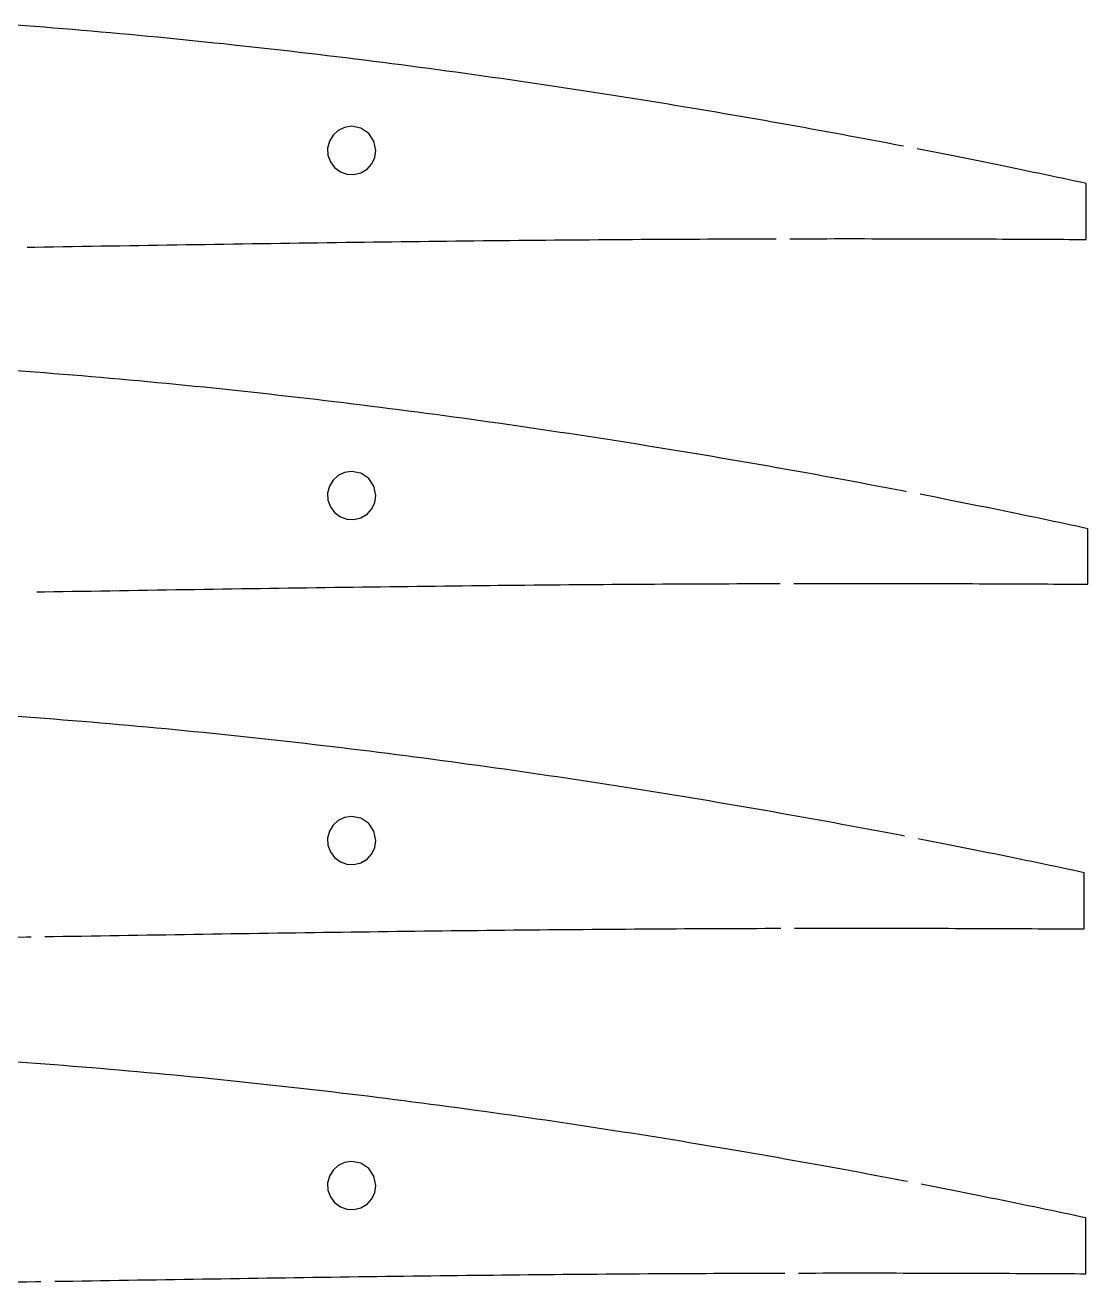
# Model space of a CAD drawing. Extents: x 14 to 532, y 10 to 1018.
# Drawn here: x 172.6 to 326.8, y 833.8 to 1016 of the extents above; entities that cross this region are included whole.
import ezdxf

# ---------------------------------------------------------------- set-up
doc = ezdxf.new("R2010")
doc.units = 0

msp = doc.modelspace()

# ---------------------------------------------------------------- linework, layer by layer
at = {"layer": 'Layer 1', "color": 7}
for points in [[(300.077, 998.4666), (299.695, 998.5402), (298.6534, 998.7401), (297.6048, 998.9404), (296.5492, 999.141), (295.4867, 999.3421), (294.4175, 999.5434), (293.3414, 999.7451), (292.2587, 999.947), (291.1694, 1000.1491), (290.0735, 1000.3515), (288.9712, 1000.554), (287.8624, 1000.7567), (286.7473, 1000.9595), (285.6259, 1001.1624), (284.4983, 1001.3654), (283.3646, 1001.5684), (282.2248, 1001.7713), (281.079, 1001.9743), (279.9273, 1002.1771), (278.7697, 1002.3799), (277.6063, 1002.5826), (276.4372, 1002.7851), (275.2625, 1002.9874), (274.0822, 1003.1895), (272.8965, 1003.3914), (271.7053, 1003.593), (270.5087, 1003.7943), (269.3069, 1003.9953), (268.0999, 1004.1959), (266.8877, 1004.3961), (265.6705, 1004.5959), (264.4483, 1004.7953), (263.2213, 1004.9941), (261.9894, 1005.1925), (260.7527, 1005.3904), (259.5114, 1005.5876), (258.2655, 1005.7843), (257.015, 1005.9804), (255.7601, 1006.1758), (254.5009, 1006.3706), (253.2373, 1006.5646), (251.9696, 1006.7579), (250.6977, 1006.9505), (249.4218, 1007.1422), (248.1419, 1007.3332), (246.8581, 1007.5233), (245.5705, 1007.7125), (244.2791, 1007.9008), (242.9841, 1008.0883), (241.6855, 1008.2747), (240.3835, 1008.4602), (239.078, 1008.6446), (237.7691, 1008.8281), (236.4571, 1009.0105), (235.1418, 1009.1917), (233.8234, 1009.3719), (232.5021, 1009.5509), (231.1778, 1009.7288), (229.8506, 1009.9055), (228.5207, 1010.0809), (227.1881, 1010.2551), (225.8529, 1010.4281), (224.5152, 1010.5997), (223.1751, 1010.77), (221.8326, 1010.939), (220.4878, 1011.1066), (219.1408, 1011.2728), (217.7917, 1011.4376), (216.4406, 1011.6009), (215.0876, 1011.7628), (213.7327, 1011.9232), (212.376, 1012.082), (211.0177, 1012.2393), (209.6577, 1012.3951), (208.2962, 1012.5493), (206.9333, 1012.7018), (205.569, 1012.8527), (204.2035, 1013.002), (202.8368, 1013.1496), (201.469, 1013.2954), (200.1001, 1013.4396), (198.7303, 1013.582), (197.3597, 1013.7226), (195.9883, 1013.8615), (194.6163, 1013.9985), (193.2436, 1014.1337), (191.8705, 1014.267), (190.4969, 1014.3985), (189.123, 1014.5281), (187.7488, 1014.6557), (186.3744, 1014.7814), (185, 1014.9052), (183.6256, 1015.027), (182.2512, 1015.1468), (180.877, 1015.2645), (179.5031, 1015.3803), (178.1295, 1015.494), (176.7564, 1015.6056), (175.3837, 1015.7151), (174.0117, 1015.8226), (172.6403, 1015.9279), (171.2697, 1016.031)], [(220, 1001.357), (218.973721, 1001.203323), (218.055504, 1000.767144), (217.301141, 1000.085741), (216.766422, 999.196392), (216.515661, 998.189424), (216.567252, 997.174184), (216.908103, 996.216481), (217.525126, 995.382126), (218.359481, 994.765103), (219.317184, 994.424252), (220.332424, 994.372661), (221.339392, 994.623422), (222.228741, 995.158141), (222.910144, 995.912504), (223.346323, 996.830721), (223.5, 997.857), (223.233578, 999.196392), (222.474874, 1000.331874), (221.339392, 1001.090578), (220, 1001.357), (220, 1001.357)], [(283.6011, 985.0563), (284.4983, 985.0578), (285.6259, 985.0595), (286.7473, 985.0609), (287.8624, 985.0621), (288.9712, 985.0629), (290.0735, 985.0636), (291.1694, 985.0639), (292.2587, 985.064), (293.3414, 985.0639), (294.4175, 985.0636), (295.4867, 985.063), (296.5492, 985.0621), (297.6048, 985.0611), (298.6534, 985.0598), (299.695, 985.0583), (300.7296, 985.0566), (301.757, 985.0547), (302.7772, 985.0526), (303.7901, 985.0503), (304.7957, 985.0478), (305.794, 985.0452), (306.7847, 985.0423), (307.768, 985.0393), (308.7437, 985.0361), (309.7117, 985.0328), (310.6721, 985.0293), (311.6247, 985.0256), (312.5695, 985.0218), (313.5064, 985.0179), (314.4354, 985.0138), (315.3565, 985.0096), (316.2694, 985.0053), (317.1743, 985.0009), (318.071, 984.9963), (318.9596, 984.9916), (319.8398, 984.9869), (320.7118, 984.982), (321.5753, 984.9771), (322.4305, 984.972), (323.2771, 984.9669), (324.1153, 984.9617), (324.9448, 984.9564), (325.7657, 984.9511), (326.578, 984.9457), (326.578, 993.0624), (325.7657, 993.237), (324.9448, 993.4129), (324.1153, 993.59), (323.2771, 993.7684), (322.4305, 993.948), (321.5753, 994.1288), (320.7118, 994.3106), (319.8398, 994.4936), (318.9596, 994.6777), (318.071, 994.8628), (317.1743, 995.049), (316.2694, 995.2361), (315.3565, 995.4242), (314.4354, 995.6133), (313.5064, 995.8032), (312.5695, 995.994), (311.6247, 996.1857), (310.6721, 996.3781), (309.7117, 996.5714), (308.7437, 996.7654), (307.768, 996.9601), (306.7847, 997.1555), (305.794, 997.3516), (304.7957, 997.5483), (303.7901, 997.7456), (302.7772, 997.9435), (302.0406, 998.0867)], [(172.9094, 983.8328), (174.0117, 983.85), (175.3837, 983.8714), (176.7564, 983.893), (178.1295, 983.9146), (179.5031, 983.9363), (180.877, 983.958), (182.2512, 983.9798), (183.6256, 984.0016), (185, 984.0234), (186.3744, 984.0452), (187.7488, 984.0669), (189.123, 984.0887), (190.4969, 984.1104), (191.8705, 984.132), (193.2436, 984.1536), (194.6163, 984.175), (195.9883, 984.1964), (197.3597, 984.2177), (198.7303, 984.2389), (200.1001, 984.2599), (201.469, 984.2808), (202.8368, 984.3016), (204.2035, 984.3222), (205.569, 984.3426), (206.9333, 984.3629), (208.2962, 984.3829), (209.6577, 984.4028), (211.0177, 984.4225), (212.376, 984.4419), (213.7327, 984.4612), (215.0876, 984.4802), (216.4406, 984.499), (217.7917, 984.5175), (219.1408, 984.5358), (220.4878, 984.5538), (221.8326, 984.5716), (223.1751, 984.5891), (224.5152, 984.6063), (225.8529, 984.6232), (227.1881, 984.6399), (228.5207, 984.6563), (229.8506, 984.6723), (231.1778, 984.6881), (232.5021, 984.7035), (233.8234, 984.7187), (235.1418, 984.7335), (236.4571, 984.7481), (237.7691, 984.7623), (239.078, 984.7762), (240.3835, 984.7897), (241.6855, 984.803), (242.9841, 984.8159), (244.2791, 984.8284), (245.5705, 984.8407), (246.8581, 984.8526), (248.1419, 984.8641), (249.4218, 984.8754), (250.6977, 984.8863), (251.9696, 984.8968), (253.2373, 984.907), (254.5009, 984.9169), (255.7601, 984.9265), (257.015, 984.9357), (258.2655, 984.9445), (259.5114, 984.9531), (260.7527, 984.9613), (261.9894, 984.9691), (263.2213, 984.9767), (264.4483, 984.9839), (265.6705, 984.9907), (266.8877, 984.9973), (268.0999, 985.0035), (269.3069, 985.0094), (270.5087, 985.0149), (271.7053, 985.0202), (272.8965, 985.0251), (274.0822, 985.0297), (275.2625, 985.0341), (276.4372, 985.0381), (277.6063, 985.0418), (278.7697, 985.0452), (279.9273, 985.0483), (281.079, 985.0511), (281.6011, 985.0522)], [(300.5215, 948.3665), (300.1485, 948.4384), (299.1147, 948.6368), (298.0739, 948.8355), (297.0263, 949.0347), (295.9718, 949.2342), (294.9106, 949.4341), (293.8426, 949.6342), (292.7681, 949.8346), (291.6869, 950.0352), (290.5993, 950.2361), (289.5052, 950.4371), (288.4048, 950.6383), (287.2981, 950.8395), (286.1851, 951.0409), (285.066, 951.2423), (283.9408, 951.4438), (282.8096, 951.6452), (281.6724, 951.8466), (280.5293, 952.048), (279.3804, 952.2493), (278.2258, 952.4504), (277.0655, 952.6514), (275.8997, 952.8522), (274.7282, 953.0528), (273.5514, 953.2531), (272.3691, 953.4532), (271.1816, 953.653), (269.9888, 953.8524), (268.7908, 954.0515), (267.5878, 954.2503), (266.3798, 954.4486), (265.1668, 954.6464), (263.9489, 954.8438), (262.7263, 955.0407), (261.4989, 955.237), (260.2669, 955.4328), (259.0304, 955.6281), (257.7893, 955.8226), (256.5439, 956.0166), (255.2941, 956.2099), (254.0401, 956.4025), (252.7819, 956.5943), (251.5195, 956.7854), (250.2532, 956.9758), (248.9829, 957.1653), (247.7088, 957.3539), (246.4309, 957.5417), (245.1492, 957.7287), (243.8639, 957.9147), (242.5751, 958.0997), (241.2828, 958.2838), (239.9872, 958.4669), (238.6882, 958.6489), (237.386, 958.8299), (236.0806, 959.0098), (234.7721, 959.1887), (233.4607, 959.3663), (232.1464, 959.5429), (230.8292, 959.7182), (229.5093, 959.8923), (228.1867, 960.0652), (226.8616, 960.2369), (225.5339, 960.4072), (224.2038, 960.5763), (222.8714, 960.744), (221.5367, 960.9103), (220.1999, 961.0753), (218.861, 961.2388), (217.52, 961.4009), (216.1772, 961.5616), (214.8325, 961.7207), (213.486, 961.8784), (212.1378, 962.0345), (210.7881, 962.1891), (209.4369, 962.3421), (208.0842, 962.4935), (206.7302, 962.6433), (205.3749, 962.7914), (204.0185, 962.9379), (202.6609, 963.0827), (201.3024, 963.2258), (199.9429, 963.3671), (198.5826, 963.5067), (197.2215, 963.6445), (195.8598, 963.7805), (194.4974, 963.9146), (193.1346, 964.047), (191.7713, 964.1775), (190.4077, 964.306), (189.0439, 964.4327), (187.6799, 964.5575), (186.3158, 964.6803), (184.9517, 964.8012), (183.5877, 964.9201), (182.2238, 965.037), (180.8602, 965.1519), (179.497, 965.2647), (178.1341, 965.3755), (176.7718, 965.4842), (175.4101, 965.5908), (174.049, 965.6953), (172.6887, 965.7977), (171.3292, 965.898)], [(220, 951.3181), (218.973721, 951.164423), (218.055504, 950.728244), (217.301141, 950.046841), (216.766422, 949.157492), (216.515661, 948.150524), (216.567252, 947.135284), (216.908103, 946.177581), (217.525126, 945.343226), (218.359481, 944.726203), (219.317184, 944.385352), (220.332424, 944.333761), (221.339392, 944.584522), (222.228741, 945.119241), (222.910144, 945.873604), (223.346323, 946.791821), (223.5, 947.8181), (223.233578, 949.157492), (222.474874, 950.292974), (221.339392, 951.051678), (220, 951.3181), (220, 951.3181)], [(284.1858, 935.0559), (285.066, 935.0574), (286.1851, 935.0591), (287.2981, 935.0605), (288.4048, 935.0616), (289.5052, 935.0625), (290.5993, 935.0631), (291.6869, 935.0634), (292.7681, 935.0636), (293.8426, 935.0634), (294.9106, 935.0631), (295.9718, 935.0625), (297.0263, 935.0617), (298.0739, 935.0606), (299.1147, 935.0593), (300.1485, 935.0579), (301.1752, 935.0562), (302.1949, 935.0543), (303.2074, 935.0522), (304.2128, 935.0499), (305.2108, 935.0475), (306.2015, 935.0448), (307.1849, 935.042), (308.1607, 935.039), (309.1291, 935.0358), (310.0898, 935.0325), (311.043, 935.0291), (311.9884, 935.0254), (312.9261, 935.0217), (313.856, 935.0178), (314.778, 935.0137), (315.6921, 935.0096), (316.5982, 935.0053), (317.4963, 935.0009), (318.3863, 934.9963), (319.2681, 934.9917), (320.1418, 934.987), (321.0072, 934.9822), (321.8642, 934.9772), (322.7129, 934.9722), (323.5532, 934.9671), (324.3851, 934.962), (325.2084, 934.9567), (326.0231, 934.9514), (326.8293, 934.9461), (326.8293, 943.0017), (326.0231, 943.1751), (325.2084, 943.3496), (324.3851, 943.5255), (323.5532, 943.7025), (322.7129, 943.8807), (321.8642, 944.0601), (321.0072, 944.2406), (320.1418, 944.4223), (319.2681, 944.6049), (318.3863, 944.7887), (317.4963, 944.9734), (316.5982, 945.1592), (315.6921, 945.3459), (314.778, 945.5335), (313.856, 945.722), (312.9261, 945.9113), (311.9884, 946.1016), (311.043, 946.2926), (310.0898, 946.4844), (309.1291, 946.6769), (308.1607, 946.8702), (307.1849, 947.0641), (306.2015, 947.2587), (305.2108, 947.4539), (304.2128, 947.6498), (303.2074, 947.8461), (302.4851, 947.9866)], [(174.3324, 933.8418), (175.4101, 933.8586), (176.7718, 933.8799), (178.1341, 933.9013), (179.497, 933.9228), (180.8602, 933.9443), (182.2238, 933.9659), (183.5877, 933.9875), (184.9517, 934.0091), (186.3158, 934.0307), (187.6799, 934.0523), (189.0439, 934.074), (190.4077, 934.0955), (191.7713, 934.1171), (193.1346, 934.1385), (194.4974, 934.1599), (195.8598, 934.1812), (197.2215, 934.2025), (198.5826, 934.2236), (199.9429, 934.2446), (201.3024, 934.2655), (202.6609, 934.2862), (204.0185, 934.3068), (205.3749, 934.3273), (206.7302, 934.3476), (208.0842, 934.3677), (209.4369, 934.3876), (210.7881, 934.4073), (212.1378, 934.4268), (213.486, 934.4461), (214.8325, 934.4652), (216.1772, 934.4841), (217.52, 934.5027), (218.861, 934.5211), (220.1999, 934.5393), (221.5367, 934.5572), (222.8714, 934.5748), (224.2038, 934.5922), (225.5339, 934.6093), (226.8616, 934.6261), (228.1867, 934.6426), (229.5093, 934.6588), (230.8292, 934.6748), (232.1464, 934.6904), (233.4607, 934.7058), (234.7721, 934.7208), (236.0806, 934.7355), (237.386, 934.75), (238.6882, 934.7641), (239.9872, 934.7778), (241.2828, 934.7913), (242.5751, 934.8044), (243.8639, 934.8172), (245.1492, 934.8297), (246.4309, 934.8419), (247.7088, 934.8537), (248.9829, 934.8652), (250.2532, 934.8763), (251.5195, 934.8871), (252.7819, 934.8976), (254.0401, 934.9077), (255.2941, 934.9176), (256.5439, 934.927), (257.7893, 934.9362), (259.0304, 934.945), (260.2669, 934.9534), (261.4989, 934.9616), (262.7263, 934.9694), (263.9489, 934.9768), (265.1668, 934.984), (266.3798, 934.9908), (267.5878, 934.9973), (268.7908, 935.0035), (269.9888, 935.0093), (271.1816, 935.0148), (272.3691, 935.02), (273.5514, 935.0249), (274.7282, 935.0295), (275.8997, 935.0338), (277.0655, 935.0378), (278.2258, 935.0415), (279.3804, 935.0448), (280.5293, 935.0479), (281.6724, 935.0507), (282.1858, 935.0518)], [(300.2195, 898.41), (299.5759, 898.5335), (298.5431, 898.7307), (297.5033, 898.9284), (296.4569, 899.1264), (295.4037, 899.3247), (294.3438, 899.5233), (293.2774, 899.7222), (292.2045, 899.9213), (291.1251, 900.1207), (290.0393, 900.3202), (288.9472, 900.5198), (287.8489, 900.7195), (286.7443, 900.9194), (285.6337, 901.1193), (284.517, 901.3192), (283.3943, 901.5191), (282.2658, 901.719), (281.1314, 901.9188), (279.9912, 902.1186), (278.8453, 902.3182), (277.6938, 902.5176), (276.5368, 902.7169), (275.3742, 902.916), (274.2063, 903.1148), (273.033, 903.3134), (271.8545, 903.5117), (270.6707, 903.7096), (269.4818, 903.9072), (268.2879, 904.1044), (267.089, 904.3012), (265.8852, 904.4976), (264.6766, 904.6935), (263.4632, 904.8889), (262.2451, 905.0837), (261.0225, 905.278), (259.7953, 905.4718), (258.5637, 905.6649), (257.3276, 905.8574), (256.0873, 906.0492), (254.8428, 906.2403), (253.5941, 906.4307), (252.3414, 906.6204), (251.0846, 906.8093), (249.824, 906.9973), (248.5595, 907.1846), (247.2912, 907.371), (246.0193, 907.5565), (244.7438, 907.7411), (243.4647, 907.9247), (242.1822, 908.1074), (240.8964, 908.2891), (239.6072, 908.4698), (238.3148, 908.6494), (237.0194, 908.8279), (235.7208, 909.0054), (234.4193, 909.1817), (233.115, 909.3569), (231.8078, 909.5309), (230.4979, 909.7038), (229.1853, 909.8753), (227.8702, 910.0457), (226.5526, 910.2147), (225.2326, 910.3825), (223.9103, 910.5489), (222.5857, 910.714), (221.259, 910.8777), (219.9302, 911.04), (218.5994, 911.2009), (217.2667, 911.3603), (215.9322, 911.5183), (214.5959, 911.6748), (213.258, 911.8297), (211.9185, 911.9831), (210.5775, 912.135), (209.2351, 912.2852), (207.8913, 912.4339), (206.5463, 912.5809), (205.2001, 912.7263), (203.8529, 912.8699), (202.5046, 913.0119), (201.1554, 913.1522), (199.8054, 913.2907), (198.4547, 913.4275), (197.1033, 913.5624), (195.7512, 913.6956), (194.3987, 913.8269), (193.0458, 913.9564), (191.6925, 914.084), (190.339, 914.2098), (188.9853, 914.3336), (187.6316, 914.4555), (186.2778, 914.5754), (184.9241, 914.6934), (183.5706, 914.8094), (182.2174, 914.9234), (180.8644, 915.0354), (179.5119, 915.1454), (178.1599, 915.2533), (176.8085, 915.3591), (175.4577, 915.4628), (174.1077, 915.5644), (172.7585, 915.6639), (171.4103, 915.7612)], [(220, 901.2786), (218.973721, 901.124923), (218.055504, 900.688744), (217.301141, 900.007341), (216.766422, 899.117992), (216.515661, 898.111024), (216.567252, 897.095784), (216.908103, 896.138081), (217.525126, 895.303726), (218.359481, 894.686703), (219.317184, 894.345852), (220.332424, 894.294261), (221.339392, 894.545022), (222.228741, 895.079741), (222.910144, 895.834104), (223.346323, 896.752321), (223.5, 897.7786), (223.233578, 899.117992), (222.474874, 900.253474), (221.339392, 901.012178), (220, 901.2786), (220, 901.2786)], [(284.2533, 885.0545), (284.517, 885.055), (285.6337, 885.0569), (286.7443, 885.0586), (287.8489, 885.06), (288.9472, 885.0611), (290.0393, 885.062), (291.1251, 885.0626), (292.2045, 885.063), (293.2774, 885.0631), (294.3438, 885.063), (295.4037, 885.0626), (296.4569, 885.062), (297.5033, 885.0612), (298.5431, 885.0602), (299.5759, 885.0589), (300.6019, 885.0574), (301.6209, 885.0558), (302.6328, 885.0539), (303.6377, 885.0518), (304.6354, 885.0496), (305.6259, 885.0471), (306.6091, 885.0445), (307.585, 885.0417), (308.5534, 885.0387), (309.5145, 885.0356), (310.468, 885.0323), (311.4139, 885.0288), (312.3522, 885.0252), (313.2828, 885.0215), (314.2056, 885.0176), (315.1206, 885.0136), (316.0278, 885.0095), (316.927, 885.0052), (317.8183, 885.0008), (318.7016, 884.9964), (319.5767, 884.9918), (320.4437, 884.9871), (321.3026, 884.9823), (322.1531, 884.9774), (322.9954, 884.9724), (323.8294, 884.9674), (324.6549, 884.9623), (325.472, 884.9571), (326.2805, 884.9518), (326.2805, 893.1131), (325.472, 893.2864), (324.6549, 893.4609), (323.8294, 893.6366), (322.9954, 893.8135), (322.1531, 893.9915), (321.3026, 894.1706), (320.4437, 894.3509), (319.5767, 894.5322), (318.7016, 894.7145), (317.8183, 894.8979), (316.927, 895.0822), (316.0278, 895.2675), (315.1206, 895.4537), (314.2056, 895.6407), (313.2828, 895.8287), (312.3522, 896.0175), (311.4139, 896.207), (310.468, 896.3974), (309.5145, 896.5884), (308.5534, 896.7802), (307.585, 896.9727), (306.6091, 897.1658), (305.6259, 897.3596), (304.6354, 897.5539), (303.6377, 897.7488), (302.6328, 897.9443), (302.1833, 898.0313)], [(175.4849, 883.8466), (176.8085, 883.8672), (178.1599, 883.8884), (179.5119, 883.9096), (180.8644, 883.9309), (182.2174, 883.9523), (183.5706, 883.9737), (184.9241, 883.9951), (186.2778, 884.0166), (187.6316, 884.0381), (188.9853, 884.0595), (190.339, 884.081), (191.6925, 884.1024), (193.0458, 884.1237), (194.3987, 884.1451), (195.7512, 884.1663), (197.1033, 884.1875), (198.4547, 884.2085), (199.8054, 884.2295), (201.1554, 884.2503), (202.5046, 884.2711), (203.8529, 884.2916), (205.2001, 884.3121), (206.5463, 884.3324), (207.8913, 884.3525), (209.2351, 884.3725), (210.5775, 884.3922), (211.9185, 884.4118), (213.258, 884.4312), (214.5959, 884.4503), (215.9322, 884.4693), (217.2667, 884.488), (218.5994, 884.5065), (219.9302, 884.5248), (221.259, 884.5428), (222.5857, 884.5605), (223.9103, 884.578), (225.2326, 884.5953), (226.5526, 884.6122), (227.8702, 884.6289), (229.1853, 884.6453), (230.4979, 884.6614), (231.8078, 884.6772), (233.115, 884.6928), (234.4193, 884.708), (235.7208, 884.7229), (237.0194, 884.7376), (238.3148, 884.7519), (239.6072, 884.7659), (240.8964, 884.7795), (242.1822, 884.7929), (243.4647, 884.8059), (244.7438, 884.8186), (246.0193, 884.831), (247.2912, 884.8431), (248.5595, 884.8548), (249.824, 884.8662), (251.0846, 884.8773), (252.3414, 884.888), (253.5941, 884.8984), (254.8428, 884.9084), (256.0873, 884.9182), (257.3276, 884.9276), (258.5637, 884.9366), (259.7953, 884.9454), (261.0225, 884.9538), (262.2451, 884.9619), (263.4632, 884.9696), (264.6766, 884.977), (265.8852, 884.9841), (267.089, 884.9909), (268.2879, 884.9973), (269.4818, 885.0034), (270.6707, 885.0092), (271.8545, 885.0147), (273.033, 885.0199), (274.2063, 885.0247), (275.3742, 885.0293), (276.5368, 885.0335), (277.6938, 885.0375), (278.8453, 885.0411), (279.9912, 885.0445), (281.1314, 885.0475), (282.2533, 885.0503)], [(171.4103, 883.7839), (172.7585, 883.8045), (173.4852, 883.8157)], [(300.6698, 848.3088), (300.0372, 848.4302), (299.0122, 848.6259), (297.9804, 848.8221), (296.9419, 849.0185), (295.8968, 849.2154), (294.845, 849.4125), (293.7867, 849.6098), (292.722, 849.8074), (291.6508, 850.0052), (290.5733, 850.2032), (289.4896, 850.4013), (288.3996, 850.5996), (287.3035, 850.7979), (286.2014, 850.9962), (285.0932, 851.1946), (283.9791, 851.393), (282.8592, 851.5914), (281.7334, 851.7897), (280.602, 851.9879), (279.4648, 852.186), (278.3221, 852.3839), (277.1739, 852.5817), (276.0202, 852.7792), (274.8612, 852.9766), (273.6969, 853.1736), (272.5273, 853.3704), (271.3526, 853.5668), (270.1728, 853.7629), (268.988, 853.9586), (267.7982, 854.1539), (266.6036, 854.3487), (265.4042, 854.5431), (264.2001, 854.737), (262.9914, 854.9304), (261.778, 855.1233), (260.5602, 855.3155), (259.338, 855.5072), (258.1114, 855.6982), (256.8806, 855.8885), (255.6455, 856.0782), (254.4064, 856.2671), (253.1632, 856.4553), (251.916, 856.6428), (250.665, 856.8294), (249.4102, 857.0152), (248.1516, 857.2002), (246.8894, 857.3843), (245.6236, 857.5675), (244.3543, 857.7497), (243.0816, 857.931), (241.8055, 858.1113), (240.5262, 858.2906), (239.2437, 858.4689), (237.9581, 858.6461), (236.6695, 858.8222), (235.378, 858.9972), (234.0835, 859.171), (232.7863, 859.3437), (231.4864, 859.5152), (230.1839, 859.6855), (228.8788, 859.8545), (227.5713, 860.0223), (226.2613, 860.1887), (224.9491, 860.3539), (223.6347, 860.5177), (222.3181, 860.6802), (220.9994, 860.8412), (219.6788, 861.0009), (218.3563, 861.1591), (217.032, 861.3159), (215.7059, 861.4712), (214.3782, 861.6249), (213.0489, 861.7772), (211.7181, 861.9278), (210.3859, 862.077), (209.0524, 862.2245), (207.7177, 862.3704), (206.3818, 862.5146), (205.0448, 862.6572), (203.7069, 862.7981), (202.368, 862.9373), (201.0283, 863.0747), (199.6879, 863.2105), (198.3467, 863.3444), (197.0051, 863.4765), (195.6629, 863.6069), (194.3203, 863.7354), (192.9773, 863.862), (191.6341, 863.9868), (190.2908, 864.1097), (188.9474, 864.2306), (187.6039, 864.3497), (186.2606, 864.4668), (184.9174, 864.5819), (183.5745, 864.695), (182.2319, 864.8061), (180.8897, 864.9152), (179.548, 865.0223), (178.2069, 865.1273), (176.8664, 865.2302), (175.5267, 865.3311), (174.1879, 865.4298), (172.8499, 865.5264), (171.5129, 865.6209)], [(220, 851.2384), (218.973721, 851.084723), (218.055504, 850.648544), (217.301141, 849.967141), (216.766422, 849.077792), (216.515661, 848.070824), (216.567252, 847.055584), (216.908103, 846.097881), (217.525126, 845.263526), (218.359481, 844.646503), (219.317184, 844.305652), (220.332424, 844.254061), (221.339392, 844.504822), (222.228741, 845.039541), (222.910144, 845.793904), (223.346323, 846.712121), (223.5, 847.7384), (223.233578, 849.077792), (222.474874, 850.213274), (221.339392, 850.971978), (220, 851.2384), (220, 851.2384)], [(284.842, 835.0541), (285.0932, 835.0546), (286.2014, 835.0565), (287.3035, 835.0582), (288.3996, 835.0595), (289.4896, 835.0607), (290.5733, 835.0615), (291.6508, 835.0621), (292.722, 835.0625), (293.7867, 835.0626), (294.845, 835.0625), (295.8968, 835.0621), (296.9419, 835.0615), (297.9804, 835.0607), (299.0122, 835.0597), (300.0372, 835.0584), (301.0553, 835.057), (302.0665, 835.0553), (303.0707, 835.0535), (304.0679, 835.0514), (305.058, 835.0492), (306.041, 835.0467), (307.0167, 835.0441), (307.9851, 835.0414), (308.9462, 835.0384), (309.8998, 835.0353), (310.8461, 835.032), (311.7848, 835.0286), (312.7159, 835.025), (313.6394, 835.0213), (314.5552, 835.0175), (315.4632, 835.0135), (316.3635, 835.0094), (317.2558, 835.0052), (318.1403, 835.0008), (319.0168, 834.9964), (319.8853, 834.9918), (320.7457, 834.9872), (321.598, 834.9824), (322.442, 834.9776), (323.2779, 834.9726), (324.1055, 834.9676), (324.9247, 834.9626), (325.7355, 834.9574), (326.5379, 834.9522), (326.5379, 843.0512), (325.7355, 843.2231), (324.9247, 843.3963), (324.1055, 843.5706), (323.2779, 843.7462), (322.442, 843.9228), (321.598, 844.1006), (320.7457, 844.2795), (319.8853, 844.4594), (319.0168, 844.6404), (318.1403, 844.8223), (317.2558, 845.0052), (316.3635, 845.1891), (315.4632, 845.3739), (314.5552, 845.5595), (313.6394, 845.746), (312.7159, 845.9333), (311.7848, 846.1215), (310.8461, 846.3104), (309.8998, 846.5), (308.9462, 846.6903), (307.9851, 846.8813), (307.0167, 847.073), (306.041, 847.2652), (305.058, 847.4581), (304.0679, 847.6515), (303.0707, 847.8454), (302.6336, 847.9301)], [(176.91, 833.8557), (178.2069, 833.8759), (179.548, 833.8969), (180.8897, 833.9179), (182.2319, 833.9391), (183.5745, 833.9603), (184.9174, 833.9815), (186.2606, 834.0028), (187.6039, 834.0241), (188.9474, 834.0454), (190.2908, 834.0667), (191.6341, 834.088), (192.9773, 834.1092), (194.3203, 834.1304), (195.6629, 834.1516), (197.0051, 834.1727), (198.3467, 834.1937), (199.6879, 834.2146), (201.0283, 834.2354), (202.368, 834.2561), (203.7069, 834.2766), (205.0448, 834.2971), (206.3818, 834.3173), (207.7177, 834.3375), (209.0524, 834.3574), (210.3859, 834.3772), (211.7181, 834.3969), (213.0489, 834.4163), (214.3782, 834.4355), (215.7059, 834.4545), (217.032, 834.4733), (218.3563, 834.4919), (219.6788, 834.5103), (220.9994, 834.5284), (222.3181, 834.5463), (223.6347, 834.5639), (224.9491, 834.5812), (226.2613, 834.5983), (227.5713, 834.6152), (228.8788, 834.6317), (230.1839, 834.648), (231.4864, 834.664), (232.7863, 834.6797), (234.0835, 834.6951), (235.378, 834.7102), (236.6695, 834.725), (237.9581, 834.7396), (239.2437, 834.7538), (240.5262, 834.7676), (241.8055, 834.7812), (243.0816, 834.7945), (244.3543, 834.8074), (245.6236, 834.82), (246.8894, 834.8323), (248.1516, 834.8443), (249.4102, 834.8559), (250.665, 834.8672), (251.916, 834.8782), (253.1632, 834.8888), (254.4064, 834.8992), (255.6455, 834.9091), (256.8806, 834.9188), (258.1114, 834.9281), (259.338, 834.9371), (260.5602, 834.9458), (261.778, 834.9541), (262.9914, 834.9621), (264.2001, 834.9698), (265.4042, 834.9772), (266.6036, 834.9842), (267.7982, 834.9909), (268.988, 834.9973), (270.1728, 835.0034), (271.3526, 835.0092), (272.5273, 835.0146), (273.6969, 835.0197), (274.8612, 835.0246), (276.0202, 835.0291), (277.1739, 835.0333), (278.3221, 835.0372), (279.4648, 835.0408), (280.602, 835.0441), (281.7334, 835.0472), (282.842, 835.0499)], [(171.5129, 833.7729), (172.8499, 833.7932), (174.1879, 833.8136), (174.9102, 833.8248)]]:
    msp.add_lwpolyline(points, dxfattribs=at)

doc.saveas('drawing.dxf')
